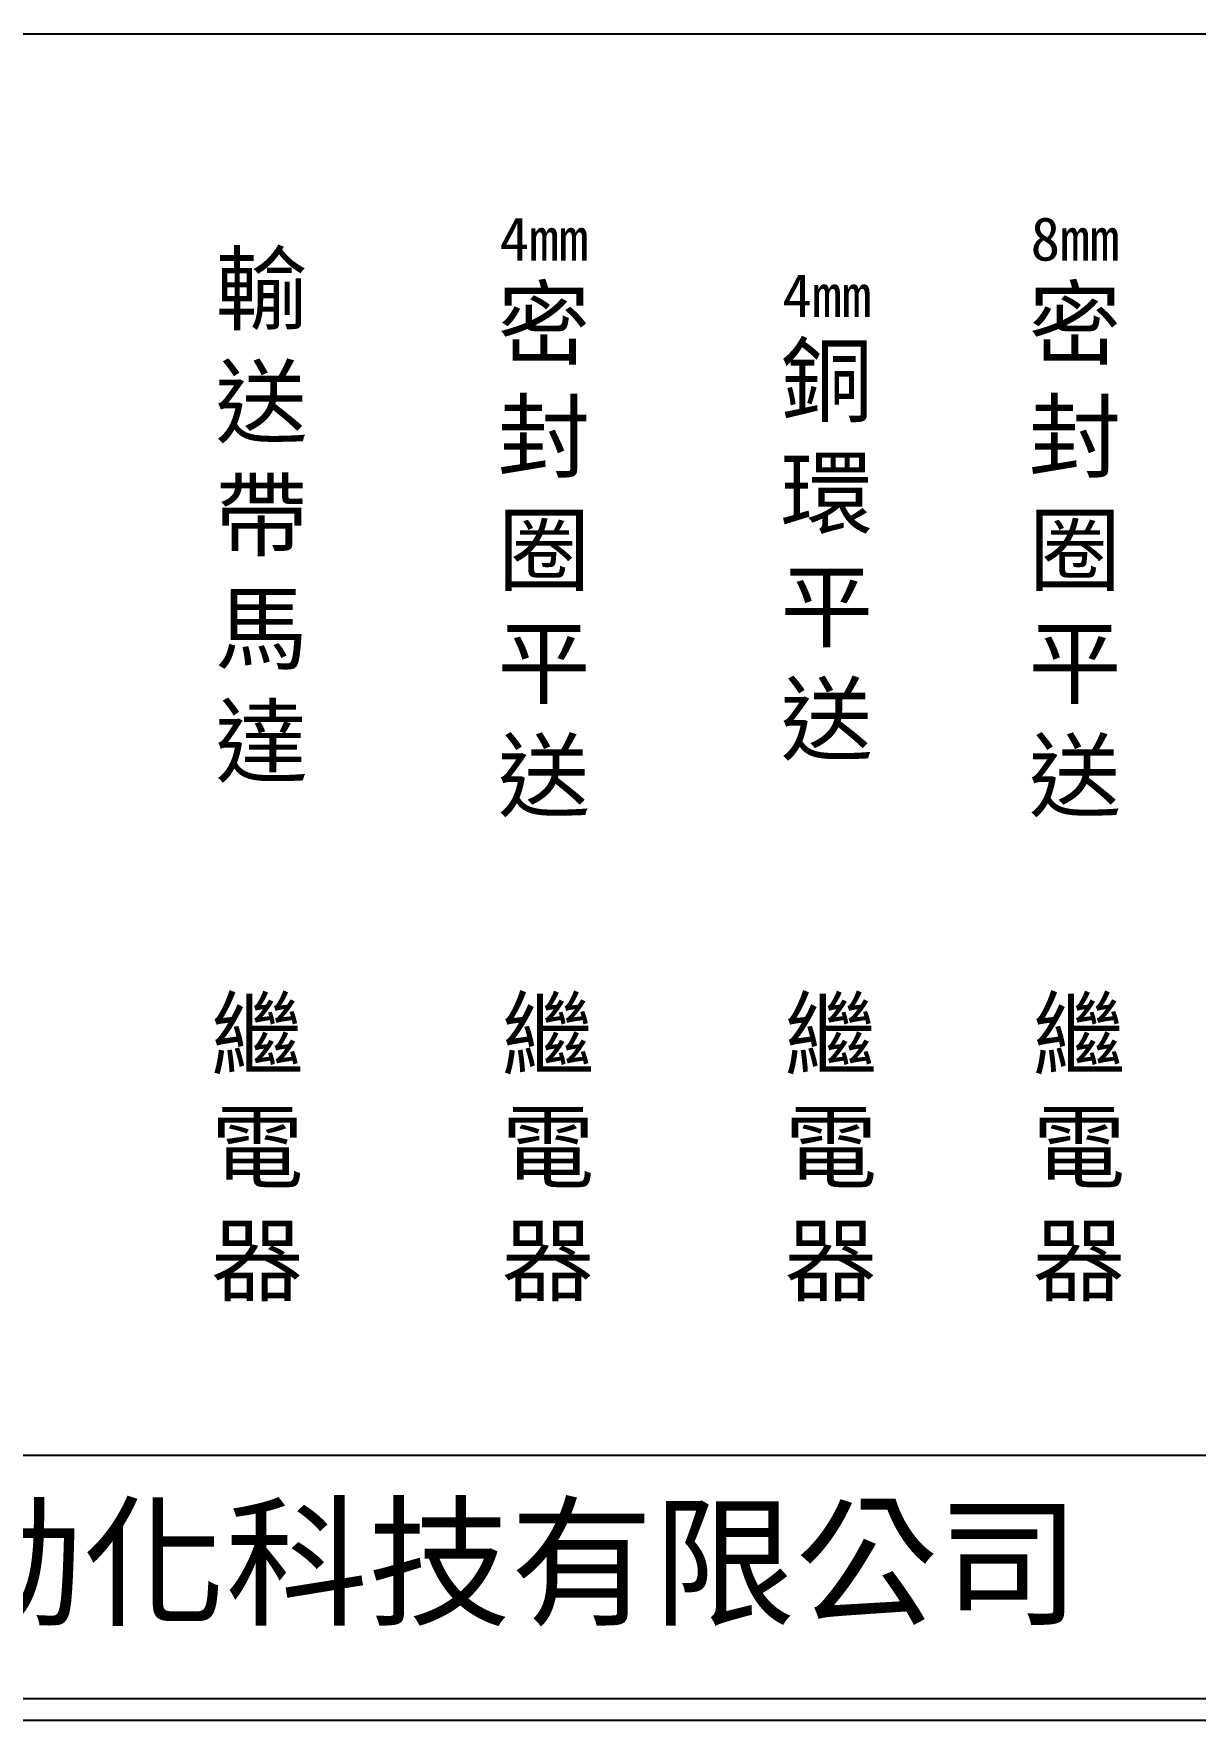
# Model space of a CAD drawing. Extents: x 889 to 1176, y 251 to 455.
# Drawn here: x 957.6 to 1024.3, y 251.2 to 348.2 of the extents above; entities that cross this region are included whole.
import ezdxf

# ---------------------------------------------------------------- set-up
doc = ezdxf.new("R2010")
doc.units = 0
doc.layers.add('圖框層', color=7, linetype='CONTINUOUS')
doc.layers.add('標尺寸層', color=3, linetype='CONTINUOUS')
doc.styles.add('CNS', font='romanc.shx', dxfattribs={"bigfont": 'chineset.shx'})
doc.styles.add('STSL', font='kaiu.ttf')

msp = doc.modelspace()

# ---------------------------------------------------------------- linework, layer by layer
at = {"layer": '圖框層', "color": 7}
for p, q in [((890.321, 266.445), (1174.821, 266.445)), ((890.321, 252.445), (1174.821, 252.445)), ((889.071, 251.195), (1176.071, 251.195))]:
    msp.add_line(p, q, dxfattribs=at)
at = {"layer": '標尺寸層', "color": 7}
msp.add_line((893.818, 348.153), (1171.69, 348.153), dxfattribs=at)

# ---------------------------------------------------------------- texts
at = {"layer": '圖框層', "color": 4, "style": 'STSL'}
msp.add_text('泓陞自動化科技有限公司', height=6, dxfattribs=at).set_placement((927.675, 257.271))
at = {"layer": '標尺寸層', "color": 7, "char_height": 3.9, "attachment_point": 5, "style": 'CNS'}
for s, insert, width in [('{\\fDFKai-SB|b0|i0|c136|p65;\\H0.64103x;4mm\\H1.56x;密封圈\\P平送}', (986.886, 320.36), 2.84806), ('{\\fDFKai-SB|b0|i0|c136|p65;\\H0.64103x;8mm\\H1.56x;密封圈\\P\\H0.99999x;平送}', (1017.395, 320.36), 2.84806), ('{\\fDFKai-SB|b0|i0|c136|p65;輸送帶馬達}', (970.658, 320.261), 2.84806), ('{\\fDFKai-SB|b0|i0|c136|p65;\\H0.64103x;4mm\\H1.56x;\\P銅環\\H0.99999x;平送}', (1003.135, 320.36), 2.84806), ('{\\fDFKai-SB|b0|i0|c136|p65;繼電器}', (970.42, 283.936), 8.6627), ('{\\fDFKai-SB|b0|i0|c136|p65;繼電器}', (987.123, 283.936), 8.6627), ('{\\fDFKai-SB|b0|i0|c136|p65;繼電器}', (1003.373, 283.936), 8.6627), ('{\\fDFKai-SB|b0|i0|c136|p65;繼電器}', (1017.632, 283.936), 8.6627)]:
    msp.add_mtext(s, dxfattribs=dict(at, insert=insert, width=width))

doc.saveas('drawing.dxf')
